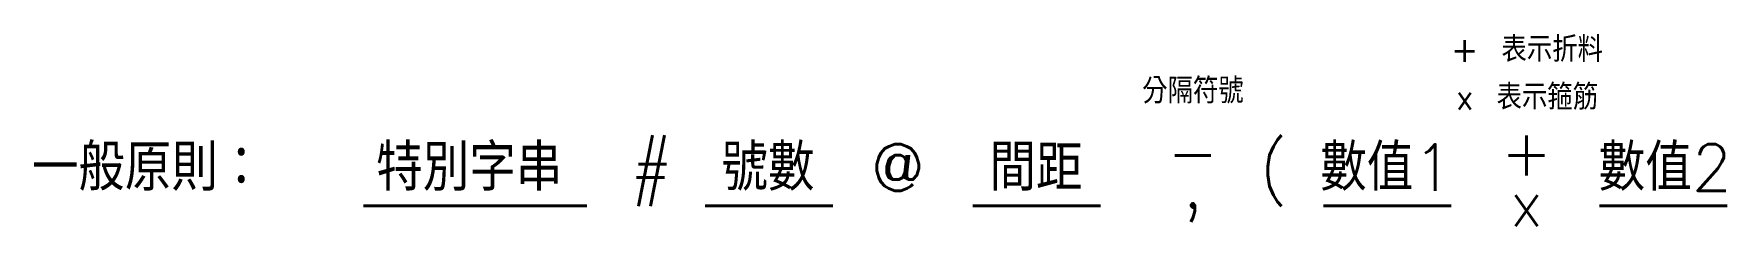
# Model space of a CAD drawing. Header units: centimetres. Extents: x 5610 to 10484, y -3338 to -105.
# Drawn here: x 5610 to 8011, y -378 to -105 of the extents above; entities that cross this region are included whole.
import ezdxf
from ezdxf.enums import TextEntityAlignment as Align

# ---------------------------------------------------------------- set-up
doc = ezdxf.new("R2010")
doc.units = ezdxf.units.CM
doc.layers.add('1', color=1, linetype='Continuous')
doc.styles.add('txt', font='txt.shx', dxfattribs={"height": 0.2, "bigfont": 'chineset.shx'})

msp = doc.modelspace()

# ---------------------------------------------------------------- texts
at = {"layer": '1', "color": 3, "style": 'txt'}
for s, p in [('+ 表示折料', (7727.29, -127.072)), ('分隔符號', (7253.919, -185.971)), ('x 表示箍筋', (7727.29, -194.697))]:
    msp.add_text(s, height=36, dxfattribs=at).set_placement(p, align=Align.MIDDLE_CENTER)
at = {"layer": '1', "color": 7, "style": 'txt'}
for s, p in [('一般原則：', (5772.485, -294.694)), ('特別字串', (6227.86, -294.694)), ('號數', (6651.385, -294.694)), ('間距', (7031.391, -294.694)), ('(', (7368.4, -294.694)), ('數值1', (7528.757, -294.694)), ('數值2', (7923.597, -294.694))]:
    msp.add_text(s, height=66, dxfattribs=at).set_placement(p, align=Align.MIDDLE_CENTER)
at = {"layer": '1', "color": 1, "lineweight": 30, "style": 'txt'}
for s, p in [('#', (6486.032, -294.694)), ('@', (6835.607, -294.694)), ('+', (7726.853, -272.879)), ('-', (7253.919, -272.879)), ('x', (7726.853, -344.867)), (',', (7253.919, -318.689))]:
    msp.add_text(s, height=66, dxfattribs=at).set_placement(p, align=Align.MIDDLE_CENTER)
at = {"layer": '1', "color": 251, "style": 'txt'}
for s, p in [('_______', (6236.062, -309.964)), ('____', (6652.716, -309.964)), ('____', (7032.285, -309.964)), ('____', (7529.652, -309.964)), ('____', (7920.914, -309.964))]:
    msp.add_text(s, height=66, dxfattribs=at).set_placement(p, align=Align.MIDDLE_CENTER)

doc.saveas('drawing.dxf')
